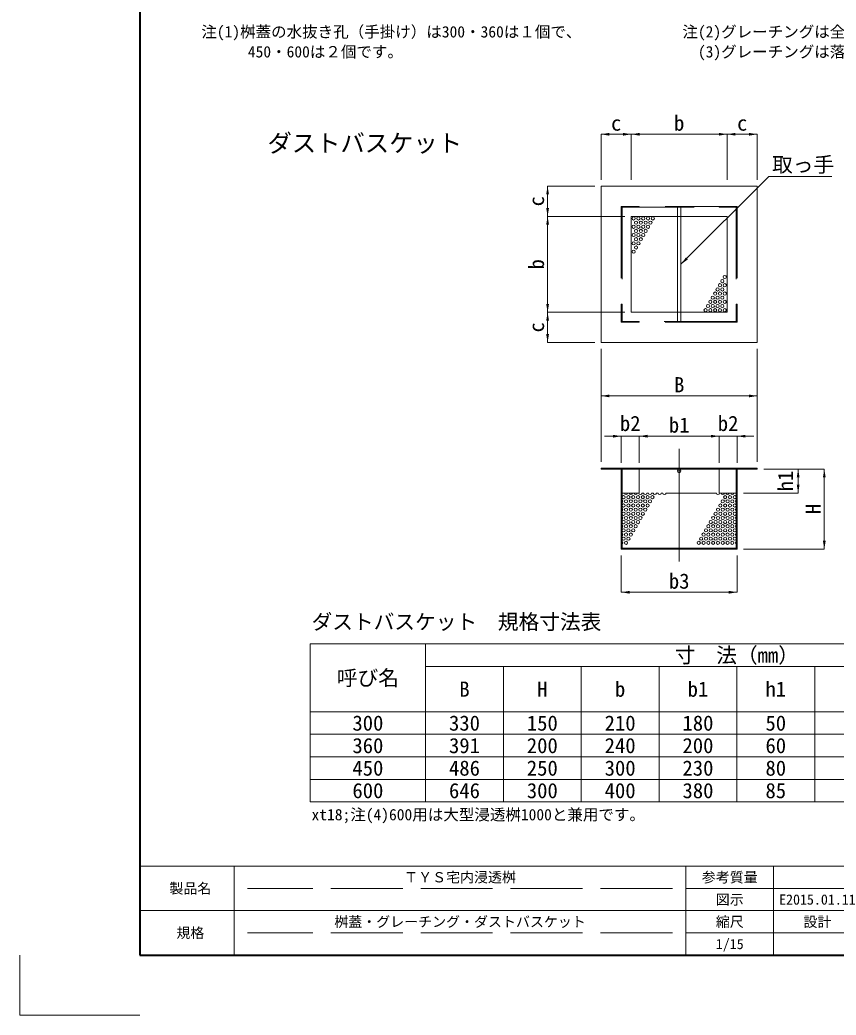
# Model space of a CAD drawing. Units: millimetres at full size, sheet at 1:30; details may follow other scales. Extents: x 19038 to 49388, y -43687 to -27642.
# Drawn here: x 26338 to 28381, y -32646 to -30155 of the extents above; entities that cross this region are included whole.
import ezdxf
from ezdxf.enums import TextEntityAlignment as Align

# ---------------------------------------------------------------- set-up
doc = ezdxf.new("R2010")
doc.units = ezdxf.units.MM
doc.header["$LTSCALE"] = 30
for name, pattern in [('CHAIN', [18.5, 12, -1.5, 3.5, -1.5]), ('DASHED', [7.5, 6, -1.5]), ('DASHED_SPACED', [12, 6, -6]), ('USER1', [1.35, 0.75, -0.6])]:
    doc.linetypes.add(name, pattern=pattern)
for name, color, linetype, lineweight in [('Defpoints_3', 7, 'Continuous', 13), ('waku2', 233, 'USER1', 9), ('waku3', 203, 'DASHED', 9), ('waku4', 111, 'USER1', 9), ('図枠', 7, 'Continuous', 5), ('寸法線', 7, 'Continuous', 9), ('寸法表', 7, 'Continuous', 13), ('引出線', 4, 'Continuous', 9)]:
    doc.layers.add(name, color=color, linetype=linetype, lineweight=lineweight)
doc.layers.add('文字', color=7, linetype='Continuous')
doc.styles.add('ＭＳ ゴシック', font='')
doc.styles.get('ＭＳ ゴシック').set_extended_font_data('MS Gothic')

# ---------------------------------------------------------------- blocks, each defined once
blk = doc.blocks.new('filled_arrow')
at = {"color": 0, "linetype": 'Continuous', "lineweight": -2}
blk.add_solid([(7.5, 1.25), (0, 0), (7.5, -1.25)], dxfattribs=at)

msp = doc.modelspace()

# ---------------------------------------------------------------- linework, layer by layer
at = {"layer": 'Defpoints_3', "color": 8, "lineweight": 0}
msp.add_line((28327.12, -32055.8), (28521.89, -32055.8), dxfattribs=at)
at = {"layer": 'Defpoints_3'}
for p in [(26337.99, -32495.72), (26637.99, -32645.72)]:
    msp.add_line(p, (26337.99, -32645.72), dxfattribs=at)
at = {"layer": 'waku2', "linetype": 'Continuous'}
for p, q in [((27792.49, -30571.53), (27792.49, -30962.53)), ((28183.49, -30571.53), (27792.49, -30571.53)), ((28183.49, -30571.53), (28183.49, -30962.53)), ((27867.99, -30647.03), (28107.99, -30647.03)), ((27867.99, -30887.03), (27867.99, -30647.03)), ((27983.49, -30647.03), (27983.49, -30887.03)), ((27992.49, -30647.03), (27992.49, -30887.03)), ((28107.99, -30887.03), (28107.99, -30647.03)), ((28107.99, -30887.03), (27867.99, -30887.03)), ((28183.49, -30962.53), (27792.49, -30962.53)), ((28183.49, -31277.17), (27792.49, -31277.17)), ((27792.49, -31277.17), (27792.49, -31279.47)), ((27867.99, -31277.17), (27867.99, -31279.47)), ((28107.99, -31277.17), (28107.99, -31279.47)), ((28183.49, -31277.17), (28183.49, -31279.47)), ((28183.49, -31279.47), (27792.49, -31279.47)), ((27842.99, -31339.47), (27842.99, -31479.47)), ((28132.99, -31479.47), (28132.99, -31339.47)), ((27842.99, -31477.17), (28132.99, -31477.17)), ((27842.99, -31479.47), (28132.99, -31479.47))]:
    msp.add_line(p, q, dxfattribs=at)
at = {"layer": 'waku2', "linetype": 'DASHED_SPACED'}
for p, q in [((27842.99, -30622.03), (27842.99, -30912.03)), ((28132.99, -30622.03), (27842.99, -30622.03)), ((27845.29, -30624.33), (27845.29, -30909.73)), ((27845.29, -30624.33), (28130.69, -30624.33)), ((28130.69, -30624.33), (28130.69, -30909.73)), ((28132.99, -30622.03), (28132.99, -30912.03)), ((28132.99, -30912.03), (27842.99, -30912.03)), ((28130.69, -30909.73), (27845.29, -30909.73)), ((27845.29, -31477.17), (27845.29, -31339.47)), ((28130.69, -31477.17), (28130.69, -31339.47))]:
    msp.add_line(p, q, dxfattribs=at)
at = {"layer": 'waku2', "linetype": 'DASHED'}
for p, q in [((27983.49, -30909.73), (27983.49, -30624.33)), ((27992.49, -30909.73), (27992.49, -30624.33))]:
    msp.add_line(p, q, dxfattribs=at)
at = {"layer": 'waku2', "linetype": 'CHAIN'}
for p, q in [((27987.99, -31510.5), (27987.99, -31229.01)), ((27992.49, -31283.97), (27983.49, -31283.97))]:
    msp.add_line(p, q, dxfattribs=at)
at = {"layer": 'waku2', "linetype": 'Continuous'}
msp.add_circle((27987.99, -31283.97), 4.5, dxfattribs=at)
at = {"layer": 'waku3'}
for p, q in [((27842.99, -30622.03), (27842.99, -30667.03)), ((27842.99, -30622.03), (27887.99, -30622.03)), ((27845.29, -30667.03), (27845.29, -30624.33)), ((27887.99, -30624.33), (27845.29, -30624.33)), ((27887.99, -30624.33), (27887.99, -30622.03)), ((28087.99, -30624.33), (28087.99, -30622.03)), ((28132.99, -30622.03), (28087.99, -30622.03)), ((28087.99, -30624.33), (28130.69, -30624.33)), ((28130.69, -30667.03), (28130.69, -30624.33)), ((28132.99, -30622.03), (28132.99, -30667.03)), ((27842.99, -30667.03), (27845.29, -30667.03)), ((28132.99, -30667.03), (28130.69, -30667.03)), ((27842.99, -30867.03), (27845.29, -30867.03)), ((27842.99, -30912.03), (27842.99, -30867.03)), ((27845.29, -30867.03), (27845.29, -30909.73)), ((28132.99, -30867.03), (28130.69, -30867.03)), ((28130.69, -30867.03), (28130.69, -30909.73)), ((28132.99, -30912.03), (28132.99, -30867.03)), ((27842.99, -30912.03), (27887.99, -30912.03)), ((27887.99, -30909.73), (27845.29, -30909.73)), ((27887.99, -30909.73), (27887.99, -30912.03)), ((28087.99, -30909.73), (28087.99, -30912.03)), ((28087.99, -30909.73), (28130.69, -30909.73)), ((28132.99, -30912.03), (28087.99, -30912.03)), ((27845.29, -31339.47), (27845.29, -31279.47)), ((28130.69, -31339.47), (28130.69, -31279.47))]:
    msp.add_line(p, q, dxfattribs=at)
at = {"layer": 'waku3', "linetype": 'Continuous'}
for p, q in [((27842.99, -31339.47), (27842.99, -31279.47)), ((27842.99, -31279.47), (27887.99, -31279.47)), ((27887.99, -31339.47), (27887.99, -31279.47)), ((28087.99, -31339.47), (28087.99, -31279.47)), ((28132.99, -31279.47), (28087.99, -31279.47)), ((28132.99, -31339.47), (28132.99, -31279.47)), ((27842.99, -31339.47), (27887.99, -31339.47)), ((28132.99, -31339.47), (28087.99, -31339.47))]:
    msp.add_line(p, q, dxfattribs=at)
at = {"layer": 'waku4', "linetype": 'Continuous', "lineweight": 5}
for p, q in [((27842.99, -31339.47), (27842.99, -31356.11)), ((27842.99, -31339.47), (27851, -31339.47)), ((27858.99, -31339.47), (27863, -31339.47)), ((27870.99, -31339.47), (27875, -31339.47)), ((27882.99, -31339.47), (27887, -31339.47)), ((27894.99, -31339.47), (27899, -31339.47)), ((27906.99, -31339.47), (27911, -31339.47)), ((27918.99, -31339.47), (27923, -31339.47)), ((27930.99, -31339.47), (27935, -31339.47)), ((27942.99, -31339.47), (27947, -31339.47)), ((27954.99, -31339.47), (28081, -31339.47)), ((28093, -31339.47), (28088.99, -31339.47)), ((28105, -31339.47), (28100.99, -31339.47)), ((28117, -31339.47), (28112.99, -31339.47)), ((28132.99, -31339.47), (28124.99, -31339.47)), ((28132.99, -31339.47), (28132.99, -31356.11)), ((27842.99, -31364.11), (27842.99, -31376.89)), ((28132.99, -31364.11), (28132.99, -31376.89)), ((27842.99, -31384.89), (27842.99, -31397.68)), ((28132.99, -31384.89), (28132.99, -31397.68)), ((27842.99, -31405.68), (27842.99, -31418.46)), ((27842.99, -31426.46), (27842.99, -31439.24)), ((28132.99, -31405.68), (28132.99, -31418.46)), ((28132.99, -31426.46), (28132.99, -31439.24)), ((27842.99, -31447.24), (27842.99, -31460.03)), ((28132.99, -31447.24), (28132.99, -31460.03)), ((27842.99, -31468.03), (27842.99, -31477.17)), ((28132.99, -31468.03), (28132.99, -31477.17))]:
    msp.add_line(p, q, dxfattribs=at)
for centre in [(27873.99, -30652.28), (27885.99, -30652.28), (27897.99, -30652.28), (27909.99, -30652.28), (27921.99, -30652.28), (27873.99, -30673.06), (27879.99, -30662.67), (27879.99, -30683.45), (27885.99, -30673.06), (27891.99, -30662.67), (27891.99, -30683.45), (27897.99, -30673.06), (27903.99, -30662.67), (27903.99, -30683.45), (27909.99, -30673.06), (27915.99, -30662.67), (27873.99, -30693.84), (27879.99, -30704.24), (27885.99, -30693.84), (27891.99, -30704.24), (27897.99, -30693.84), (27873.99, -30714.63), (27879.99, -30725.02), (27885.99, -30714.63), (27873.99, -30735.41), (28101.99, -30798.65), (28083.99, -30829.83), (28089.99, -30819.44), (28095.99, -30809.04), (28095.99, -30829.83), (28101.99, -30819.44), (28071.99, -30850.61), (28077.99, -30840.22), (28083.99, -30850.61), (28089.99, -30840.22), (28095.99, -30850.61), (28101.99, -30840.22), (28053.99, -30881.79), (28059.99, -30871.4), (28065.99, -30861.01), (28065.99, -30881.79), (28071.99, -30871.4), (28077.99, -30861.01), (28077.99, -30881.79), (28083.99, -30871.4), (28089.99, -30861.01), (28089.99, -30881.79), (28095.99, -30871.4), (28101.99, -30861.01), (28101.99, -30881.79), (27848.99, -31349.71), (27860.99, -31349.71), (27872.99, -31349.71), (27884.99, -31349.71), (27896.99, -31349.71), (27908.99, -31349.71), (27920.99, -31349.71), (28102.99, -31349.71), (28114.99, -31349.71), (28126.99, -31349.71), (27848.99, -31370.5), (27854.99, -31360.11), (27854.99, -31380.89), (27860.99, -31370.5), (27866.99, -31360.11), (27866.99, -31380.89), (27872.99, -31370.5), (27878.99, -31360.11), (27878.99, -31380.89), (27884.99, -31370.5), (27890.99, -31360.11), (27890.99, -31380.89), (27896.99, -31370.5), (27902.99, -31360.11), (27902.99, -31380.89), (27908.99, -31370.5), (27914.99, -31360.11), (28084.99, -31380.89), (28090.99, -31370.5), (28096.99, -31360.11), (28096.99, -31380.89), (28102.99, -31370.5), (28108.99, -31360.11), (28108.99, -31380.89), (28114.99, -31370.5), (28120.99, -31360.11), (28120.99, -31380.89), (28126.99, -31370.5), (27848.99, -31391.28), (27854.99, -31401.68), (27860.99, -31391.28), (27866.99, -31401.68), (27872.99, -31391.28), (27878.99, -31401.68), (27884.99, -31391.28), (27890.99, -31401.68), (27896.99, -31391.28), (28072.99, -31401.68), (28078.99, -31391.28), (28084.99, -31401.68), (28090.99, -31391.28), (28096.99, -31401.68), (28102.99, -31391.28), (28108.99, -31401.68), (28114.99, -31391.28), (28120.99, -31401.68), (28126.99, -31391.28), (27848.99, -31412.07), (27854.99, -31422.46), (27860.99, -31412.07), (27866.99, -31422.46), (27872.99, -31412.07), (27878.99, -31422.46), (27884.99, -31412.07), (28060.99, -31422.46), (28066.99, -31412.07), (28072.99, -31422.46), (28078.99, -31412.07), (28084.99, -31422.46), (28090.99, -31412.07), (28096.99, -31422.46), (28102.99, -31412.07), (28108.99, -31422.46), (28114.99, -31412.07), (28120.99, -31422.46), (28126.99, -31412.07), (27848.99, -31432.85), (27848.99, -31453.64), (27854.99, -31443.24), (27860.99, -31432.85), (27860.99, -31453.64), (27866.99, -31443.24), (27872.99, -31432.85), (28042.99, -31453.64), (28048.99, -31443.24), (28054.99, -31432.85), (28054.99, -31453.64), (28060.99, -31443.24), (28066.99, -31432.85), (28066.99, -31453.64), (28072.99, -31443.24), (28078.99, -31432.85), (28078.99, -31453.64), (28084.99, -31443.24), (28090.99, -31432.85), (28090.99, -31453.64), (28096.99, -31443.24), (28102.99, -31432.85), (28102.99, -31453.64), (28108.99, -31443.24), (28114.99, -31432.85), (28114.99, -31453.64), (28120.99, -31443.24), (28126.99, -31432.85), (28126.99, -31453.64), (27854.99, -31464.03), (28036.99, -31464.03), (28048.99, -31464.03), (28060.99, -31464.03), (28072.99, -31464.03), (28084.99, -31464.03), (28096.99, -31464.03), (28108.99, -31464.03), (28120.99, -31464.03)]:
    msp.add_circle(centre, 4, dxfattribs=at)
for centre, start, end in [((27854.99, -31339.32), 182.1491, 357.8509), ((27866.99, -31339.32), 182.1491, 357.8509), ((27878.99, -31339.32), 182.1491, 357.8509), ((27890.99, -31339.32), 182.1491, 357.8509), ((27902.99, -31339.32), 182.1491, 357.8509), ((27914.99, -31339.32), 182.1491, 357.8509), ((27926.99, -31339.32), 182.1491, 357.8509), ((27938.99, -31339.32), 182.1491, 357.8509), ((27950.99, -31339.32), 182.1491, 357.8509), ((28084.99, -31339.32), 182.1491, 357.8509), ((28096.99, -31339.32), 182.1491, 357.8509), ((28108.99, -31339.32), 182.1491, 357.8509), ((28120.99, -31339.32), 182.1491, 357.8509), ((27842.99, -31360.11), 270, 90), ((27842.99, -31380.89), 270, 90), ((28132.99, -31360.11), 90, 270), ((28132.99, -31380.89), 90, 270), ((27842.99, -31401.68), 270, 90), ((28132.99, -31401.68), 90, 270), ((27842.99, -31422.46), 270, 90), ((28132.99, -31422.46), 90, 270), ((27842.99, -31443.24), 270, 90), ((28132.99, -31443.24), 90, 270), ((27842.99, -31464.03), 270, 90), ((28132.99, -31464.03), 90, 270)]:
    msp.add_arc(centre, 4, start, end, dxfattribs=at)
at = {"layer": '図枠', "lineweight": 40}
for p, q in [((26637.99, -28340.72), (26637.99, -32495.72)), ((26637.99, -32495.72), (29337.99, -32495.72))]:
    msp.add_line(p, q, dxfattribs=at)
at = {"layer": '図枠', "lineweight": 13}
for p, q in [((29337.99, -32272.97), (26637.99, -32272.97)), ((26874.24, -32495.72), (26874.24, -32272.97)), ((28004.87, -32495.72), (28004.87, -32272.97)), ((28224.24, -32495.72), (28224.24, -32272.97)), ((28662.99, -32328.65), (28004.87, -32328.65)), ((28662.99, -32384.34), (26637.99, -32384.34)), ((28662.99, -32440.03), (28004.87, -32440.03))]:
    msp.add_line(p, q, dxfattribs=at)
at = {"layer": '図枠', "linetype": 'DASHED', "lineweight": 9}
for p, q in [((27971.12, -32328.65), (26907.99, -32328.65)), ((27971.12, -32440.03), (26907.99, -32440.03))]:
    msp.add_line(p, q, dxfattribs=at)
at = {"layer": '寸法線'}
for p, q in [((27867.99, -30441.63), (27792.49, -30441.63)), ((27792.49, -30555.53), (27792.49, -30441.63)), ((27867.99, -30555.53), (27867.99, -30441.63)), ((27867.99, -30441.63), (28107.99, -30441.63)), ((27867.99, -30555.53), (27867.99, -30441.63)), ((28107.99, -30441.63), (28183.49, -30441.63)), ((28107.99, -30555.53), (28107.99, -30441.63)), ((28107.99, -30555.53), (28107.99, -30441.63)), ((28183.49, -30555.53), (28183.49, -30441.63)), ((27658.65, -30647.03), (27658.65, -30571.53)), ((27776.49, -30571.53), (27658.65, -30571.53)), ((27658.65, -30887.03), (27658.65, -30647.03)), ((27851.99, -30647.03), (27658.65, -30647.03)), ((27851.99, -30647.03), (27658.65, -30647.03)), ((27658.65, -30962.53), (27658.65, -30887.03)), ((27851.99, -30887.03), (27658.65, -30887.03)), ((27851.99, -30887.03), (27658.65, -30887.03)), ((27776.49, -30962.53), (27658.65, -30962.53)), ((27792.49, -30978.53), (27792.49, -31096.37)), ((28183.49, -30978.53), (28183.49, -31096.37)), ((27792.49, -31096.37), (28183.49, -31096.37)), ((27792.49, -31261.17), (27792.49, -31096.37)), ((27792.49, -31096.37), (28183.49, -31096.37)), ((28183.49, -31261.17), (28183.49, -31096.37)), ((27801.39, -31197.17), (27929.59, -31197.17)), ((27842.99, -31263.47), (27842.99, -31197.17)), ((27887.99, -31197.17), (28087.99, -31197.17)), ((27887.99, -31261.17), (27887.99, -31197.17)), ((27887.99, -31263.47), (27887.99, -31197.17)), ((28174.59, -31197.17), (28046.39, -31197.17)), ((28087.99, -31261.17), (28087.99, -31197.17)), ((28087.99, -31263.47), (28087.99, -31197.17)), ((28132.99, -31263.47), (28132.99, -31197.17)), ((28199.49, -31279.47), (28351.17, -31279.47)), ((28199.49, -31279.47), (28285.73, -31279.47)), ((28285.73, -31339.47), (28285.73, -31279.47)), ((28351.17, -31279.47), (28351.17, -31479.47)), ((28148.99, -31339.47), (28285.73, -31339.47)), ((27842.99, -31495.47), (27842.99, -31587.68)), ((28132.99, -31495.47), (28132.99, -31587.68)), ((28148.99, -31479.47), (28351.17, -31479.47)), ((27842.99, -31587.68), (28132.99, -31587.68))]:
    msp.add_line(p, q, dxfattribs=at)
at = {"layer": '寸法表'}
for p, q in [((27064.57, -31717.04), (28911.42, -31717.04)), ((27064.57, -31717.04), (27064.57, -32112.13)), ((27353.28, -31717.04), (27353.28, -32112.13)), ((27353.28, -31773.37), (28911.42, -31773.37)), ((27548.05, -31773.37), (27548.05, -32112.13)), ((27742.82, -31773.37), (27742.82, -32112.13)), ((27937.58, -31773.37), (27937.58, -32112.13)), ((28132.35, -31773.37), (28132.35, -32112.13)), ((28327.12, -31773.37), (28327.12, -32112.13)), ((27064.57, -31886.8), (28911.42, -31886.8)), ((27064.57, -31943.13), (28911.42, -31943.13)), ((27064.57, -31999.47), (28911.42, -31999.47)), ((27064.57, -32055.8), (28327.12, -32055.8)), ((27064.57, -32112.13), (28911.42, -32112.13))]:
    msp.add_line(p, q, dxfattribs=at)
at = {"layer": '引出線'}
msp.add_lwpolyline([(27992.49, -30767.03), (28212.41, -30547.12), (28369.85, -30547.12)], dxfattribs=at)

# ---------------------------------------------------------------- block references
at = {"layer": '寸法線', "xscale": 2.77, "yscale": 2.77}
for p in [(27792.49, -30441.63), (27867.99, -30441.63), (28107.99, -30441.63), (27792.49, -31096.37), (27792.49, -31096.37), (27887.99, -31197.17), (27887.99, -31197.17), (28132.99, -31197.17), (27842.99, -31587.68)]:
    msp.add_blockref('filled_arrow', p, dxfattribs=at)
for p, rotation in [((27867.99, -30441.63), 180), ((28107.99, -30441.63), 180), ((28183.49, -30441.63), 180), ((27658.65, -30571.53), 270), ((27658.65, -30647.03), 90), ((27658.65, -30647.03), 270), ((27658.65, -30887.03), 90), ((27658.65, -30887.03), 270), ((27658.65, -30962.53), 90), ((28183.49, -31096.37), 180), ((28183.49, -31096.37), 180), ((27842.99, -31197.17), 180), ((28087.99, -31197.17), 180), ((28087.99, -31197.17), 180), ((28285.73, -31279.47), 270), ((28351.17, -31279.47), 270), ((28285.73, -31339.47), 90), ((28351.17, -31479.47), 90), ((28132.99, -31587.68), 180)]:
    msp.add_blockref('filled_arrow', p, dxfattribs=dict(at, rotation=rotation))
at = {"layer": '引出線', "xscale": 2.77, "yscale": 2.77, "rotation": 45}
msp.add_blockref('filled_arrow', (27992.49, -30767.03), dxfattribs=at)

# ---------------------------------------------------------------- texts
at = {"layer": '図枠', "style": 'ＭＳ ゴシック'}
for s, p in [('ＴＹＳ宅内浸透桝', (27439.56, -32300.81)), ('参考質量', (28114.56, -32300.81)), ('製品名', (26764.56, -32328.65)), ('図示', (28114.56, -32356.5)), ('E2015.01.11', (28333.93, -32356.5)), ('桝蓋・グレーチング・ダストバスケット', (27439.56, -32412.19)), ('縮尺', (28114.56, -32412.19)), ('設計', (28333.93, -32412.19)), ('規格', (26764.56, -32440.03)), ('1/15', (28114.56, -32467.87))]:
    msp.add_text(s, height=25.63, dxfattribs=at).set_placement(p, align=Align.MIDDLE_CENTER)
at = {"layer": '寸法線', "style": 'ＭＳ ゴシック'}
for s, p in [('c', (27830.24, -30413.63)), ('b', (27987.99, -30413.63)), ('c', (28145.74, -30413.63)), ('B', (27987.99, -31068.37)), ('B', (27987.99, -31068.37)), ('b2', (27865.49, -31165.17)), ('b1', (27987.99, -31169.17)), ('b2', (28110.49, -31165.17)), ('b3', (27987.99, -31559.68))]:
    msp.add_text(s, height=37.98, dxfattribs=at).set_placement(p, align=Align.MIDDLE_CENTER)
for s, p in [('c', (27630.65, -30609.28)), ('b', (27630.65, -30767.03)), ('c', (27630.65, -30924.78)), ('h1', (28253.94, -31309.47)), ('H', (28323.17, -31379.47))]:
    msp.add_text(s, height=37.98, rotation=90, dxfattribs=at).set_placement(p, align=Align.MIDDLE_CENTER)
at = {"layer": '寸法表', "style": 'ＭＳ ゴシック'}
for s, p in [('寸\u3000法（mm）', (28132.35, -31745.2)), ('呼び名', (27208.92, -31801.92)), ('B', (27450.67, -31830.09)), ('H', (27645.43, -31830.09)), ('b', (27840.2, -31830.09)), ('b1', (28034.97, -31830.09)), ('h1', (28229.74, -31830.09)), ('300', (27208.92, -31914.97)), ('330', (27450.67, -31914.97)), ('150', (27645.43, -31914.97)), ('210', (27840.2, -31914.97)), ('180', (28034.97, -31914.97)), ('50', (28229.74, -31914.97)), ('360', (27208.92, -31971.3)), ('391', (27450.67, -31971.3)), ('200', (27645.43, -31971.3)), ('240', (27840.2, -31971.3)), ('200', (28034.97, -31971.3)), ('60', (28229.74, -31971.3)), ('450', (27208.92, -32027.63)), ('486', (27450.67, -32027.63)), ('250', (27645.43, -32027.63)), ('300', (27840.2, -32027.63)), ('230', (28034.97, -32027.63)), ('80', (28229.74, -32027.63)), ('600', (27208.92, -32083.97)), ('646', (27450.67, -32083.97)), ('300', (27645.43, -32083.97)), ('400', (27840.2, -32083.97)), ('380', (28034.97, -32083.97)), ('85', (28229.74, -32083.97))]:
    msp.add_text(s, height=37.98, dxfattribs=at).set_placement(p, align=Align.MIDDLE_CENTER)
at = {"layer": '引出線', "style": 'ＭＳ ゴシック'}
msp.add_text('取っ手', height=37.98, dxfattribs=at).set_placement((28220.41, -30498.51), align=Align.TOP_LEFT)
at = {"layer": '文字', "style": 'ＭＳ ゴシック'}
for s, height, p in [('注(1)桝蓋の水抜き孔（手掛け）は300・360は１個で、', 28.48, (26791.97, -30170.95)), ('注(2)グレーチングは全て[T-2]です。また、細目タイプにも対応できます。', 28.48, (27996.02, -30170.95)), ('\u3000\u3000\u3000450・600は２個です。', 28.48, (26791.97, -30220.95)), ('\u3000(3)グレーチングは落とし込み、またはツバ付きです。', 28.48, (27996.02, -30220.95)), ('ダストバスケット\u3000規格寸法表', 37.98, (27067.91, -31642.58)), ('xt18;注(4)600用は大型浸透桝1000と兼用です。', 28.48, (27067.91, -32129.85))]:
    msp.add_text(s, height=height, dxfattribs=at).set_placement(p, align=Align.TOP_LEFT)
msp.add_text('ダストバスケット', height=44.62, dxfattribs=at).set_placement((27201.17, -30441.43), align=Align.TOP_CENTER)

doc.saveas('drawing.dxf')
